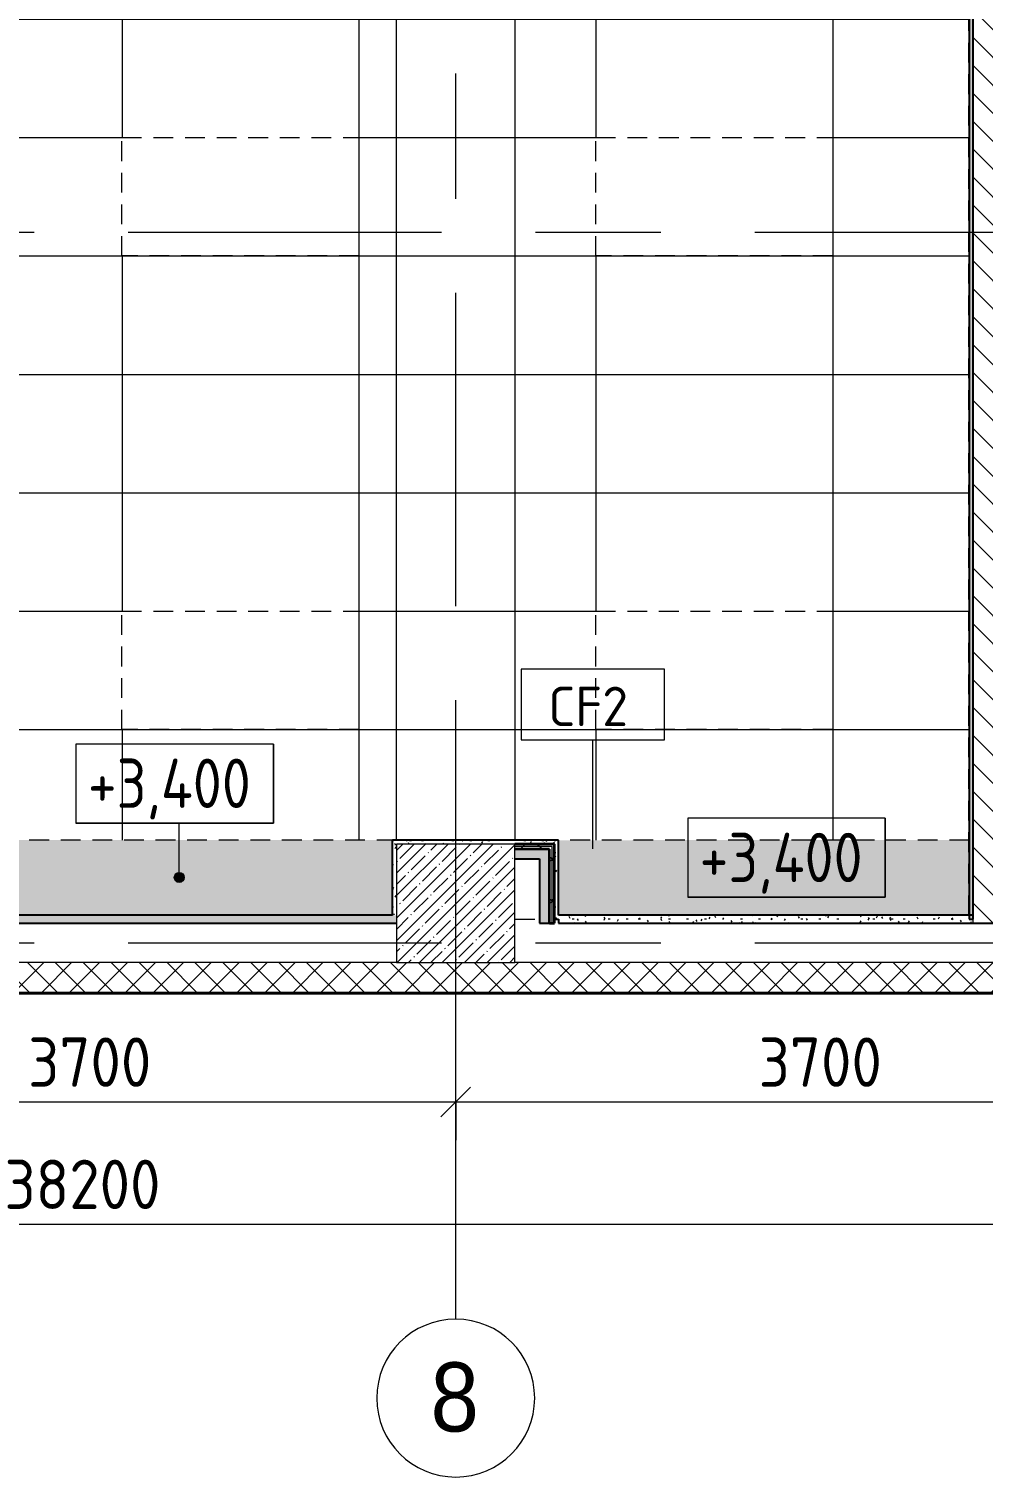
# Model space of a CAD drawing. Header units: millimetres. Extents: x -2911 to 191903, y -8553 to 29000.
# Drawn here: x 20049 to 24880, y -2706 to 4630 of the extents above; entities that cross this region are included whole.
import ezdxf

# ---------------------------------------------------------------- set-up
doc = ezdxf.new("R2010")
doc.units = ezdxf.units.MM
doc.linetypes.add('200_ШТРИХ__ш1_п0_6_', pattern=[160, 100, -60])
doc.linetypes.add('Осевая', pattern=[3175, 635, -476.25, 1587.5, -476.25])
for name, color, linetype, lineweight in [('A-ANNO-DIMS', 7, 'Continuous', 9), ('A-ANNO-DIMS-100', 7, 'Continuous', 9), ('A-CLNG-IDEN', 7, 'Continuous', 9), ('A-DETL-MBND', 7, '200_ШТРИХ__ш1_п0_6_', 9), ('A-DETL-MBND-1', 7, 'Continuous', 9), ('A-FLOR', 7, 'Continuous', 9), ('A-WALL', 7, 'Continuous', 9), ('G-ANNO-DIMS', 7, 'Continuous', 9), ('I-WALL', 7, 'Continuous', 9), ('S-COLS', 7, 'Continuous', 9), ('Оси', 7, 'Continuous', 9), ('Оси-1', 7, 'Continuous', 20), ('Оси-2', 7, 'Осевая', 9)]:
    doc.layers.add(name, color=color, linetype=linetype, lineweight=lineweight)
for name, color, linetype, lineweight, true_color in [('A-WALL-1', 7, 'Continuous', 25, 0x3c3c3c), ('A-WALL-2', 7, 'Continuous', 35, 0x3c3c3c), ('A-WALL-3', 7, 'Continuous', 13, 0x3c3c3c), ('A-WALL-FNSH-1', 7, 'Continuous', 9, 0x3c3c3c), ('A-WALL-FNSH-2', 7, 'Continuous', 13, 0x3c3c3c)]:
    doc.layers.add(name, color=color, linetype=linetype, lineweight=lineweight, true_color=true_color)
doc.styles.add('Arial', font='arial.ttf', dxfattribs={"width": 0.9, "height": 350})
doc.styles.add('GOST Common', font='GOST_Common.ttf', dxfattribs={"width": 0.9, "height": 250})
doc.styles.add('GOST Common_1', font='GOST_Common.ttf', dxfattribs={"height": 200})
doc.styles.add('ISOCPEUR', font='isocpeur.ttf', dxfattribs={"width": 0.9, "height": 250})
doc.dimstyles.new('ISO-2_5_0_9К_БОЛЬШОЙ', dxfattribs={"dimscale": 304.8, "dimtxt": 248.995294, "dimasz": 0.492126, "dimexe": 0.393701, "dimexo": 0.984252, "dimgap": 0, "dimtad": 1, "dimdec": 0, "dimrnd": 10, "dimzin": 0, "dimdsep": 46, "dimtxsty": 'ISOCPEUR', "dimblk1": 'OBLIQUE', "dimblk2": 'OBLIQUE', "dimsah": 1, "dimcen": 0.09, "dimdle": 0.393701, "dimazin": 0, "dimtfac": 1, "dimtdec": 4, "dimtix": 1, "dimtmove": 0, "dimatfit": 3, "dimfxl": 1, "dimtvp": 1, "dimtolj": 1, "dimtzin": 0, "dimarcsym": 2})
doc.dimstyles.new('ISO-2_5_0_9К_БОЛЬШОЙ_1', dxfattribs={"dimscale": 304.8, "dimtxt": 248.995294, "dimasz": 0.492126, "dimexe": 0.393701, "dimexo": 0.984252, "dimgap": 0, "dimtad": 1, "dimdec": 0, "dimrnd": 10, "dimzin": 0, "dimdsep": 46, "dimtxsty": 'ISOCPEUR', "dimblk1": 'OBLIQUE', "dimblk2": 'OBLIQUE', "dimsah": 1, "dimcen": 0.09, "dimdle": 0.393701, "dimazin": 0, "dimtfac": 1, "dimtdec": 4, "dimtix": 1, "dimtmove": 2, "dimatfit": 3, "dimfxl": 1, "dimtvp": 1, "dimtolj": 1, "dimtzin": 0, "dimarcsym": 2})
pattern_1 = [(0, (0, 0), (121.92, 30.48), [10.058, -81.382, 10.058, -81.382, -487.68]), (0, (0, 0), (121.92, 30.48), [-182.88, 10.058, -172.822, 10.058, -81.382, -213.36]), (0, (0, 0), (121.92, 30.48), [-457.2, 10.058, -50.902, 10.058, -142.342]), (120, (45.72, 15.24), (-87.356454, 90.345817), [10.058, -81.382, 10.058, -81.382, -487.68]), (120, (45.72, 15.24), (-87.356454, 90.345817), [-182.88, 10.058, -172.822, 10.058, -81.382, -213.36]), (120, (45.72, 15.24), (-87.356454, 90.345817), [-457.2, 10.058, -50.902, 10.058, -142.342]), (240, (60.96, 76.2), (-34.563546, -120.825817), [10.058, -81.382, 10.058, -81.382, -487.68]), (240, (60.96, 76.2), (-34.563546, -120.825817), [-182.88, 10.058, -172.822, 10.058, -81.382, -213.36]), (240, (60.96, 76.2), (-34.563546, -120.825817), [-457.2, 10.058, -50.902, 10.058, -142.342])]
pattern_2 = [(180, (9721, 1679.5), (-7e-14, -600), []), (270, (9721, 1679.5), (1200, 7e-14), [])]
pattern_3 = [(45, (0, 0), (-106.066, 106.066), []), (135, (0, 0), (-106.066, -106.066), [])]

# ---------------------------------------------------------------- blocks, each defined once
blk = doc.blocks.new('BSC_Колонна _Прямоугольная - 600х600-V24-План потолков с обозначением видов отделки и геометрии 2 этажа в осях 1-12')
at = {"layer": 'S-COLS'}
h = blk.add_hatch(dxfattribs=at)
h.set_pattern_fill('FP_29', color=256, style=0, pattern_type=2)
h.set_pattern_definition([(45, (-22210, -200), (-57.02463, 57.02463), []), (45, (-22152.975, -200), (-57.02463, 57.02463), [100.806, -20.161, 3.353, -16.808])])
h.paths.add_polyline_path([(-300, -300), (300, -300), (300, 300), (-300, 300), (-300, -276.9)])
for p, q in [((300, 300), (-300, 300)), ((-300, 300), (-300, -300)), ((300, -300), (300, 300)), ((-300, -300), (300, -300))]:
    blk.add_line(p, q, dxfattribs=at)
blk = doc.blocks.new('Ось сетки - D8-29747960-План потолков с обозначением видов отделки и геометрии 2 этажа в осях 1-12')
at = {"layer": 'Оси-1'}
for start, end in [(360, 180), (180, 360)]:
    blk.add_arc((0, 0), 4, start, end, dxfattribs=at)
blk = doc.blocks.new('DIMBLOCK7-План потолков с обозначением видов отделки и геометрии 2 этажа в осях 1-12')
at = {"layer": 'A-ANNO-DIMS-100'}
for p, q in [((18510, -999.9), (18510, -686)), ((22210, -999.9), (22210, -686)), ((18510, -806), (22210, -806)), ((18510, -806), (18510, -999.9)), ((22210, -806), (22210, -999.9))]:
    blk.add_line(p, q, dxfattribs=at)
at = {"layer": 'A-ANNO-DIMS-100', "lineweight": 20}
for p, q in [((18510, -806), (18585, -731)), ((22210, -806), (22285, -731)), ((18510, -806), (18435, -881)), ((22210, -806), (22135, -881))]:
    blk.add_line(p, q, dxfattribs=at)
at = {"layer": 'A-ANNO-DIMS-100', "color": 0, "insert": (20044, -479.4), "char_height": 250, "width": 758.478, "attachment_point": 1, "line_spacing_factor": 1.149209, "style": 'ISOCPEUR'}
blk.add_mtext('3700', dxfattribs=at)
blk = doc.blocks.new('_Oblique')
at = {"color": 0, "linetype": 'ByBlock', "lineweight": -2}
blk.add_line((-0.5, -0.5), (0.5, 0.5), dxfattribs=at)
blk = doc.blocks.new('DIMBLOCK8-План потолков с обозначением видов отделки и геометрии 2 этажа в осях 1-12')
at = {"layer": 'A-ANNO-DIMS-100'}
for p, q in [((22210, -999.9), (22210, -686)), ((25910, -999.9), (25910, -686)), ((22210, -806), (25910, -806)), ((22210, -806), (22210, -999.9)), ((25910, -806), (25910, -999.9))]:
    blk.add_line(p, q, dxfattribs=at)
at = {"layer": 'A-ANNO-DIMS-100', "lineweight": 20}
for p, q in [((22210, -806), (22285, -731)), ((25910, -806), (25985, -731)), ((22210, -806), (22135, -881)), ((25910, -806), (25835, -881))]:
    blk.add_line(p, q, dxfattribs=at)
at = {"layer": 'A-ANNO-DIMS-100', "color": 0, "insert": (23744, -479.4), "char_height": 250, "width": 758.478, "attachment_point": 1, "line_spacing_factor": 1.149209, "style": 'ISOCPEUR'}
blk.add_mtext('3700', dxfattribs=at)
blk = doc.blocks.new('DIMBLOCK23-План потолков с обозначением видов отделки и геометрии 2 этажа в осях 1-12')
at = {"layer": 'A-ANNO-DIMS-100'}
for p, q in [((110, -1619.1), (110, -1305.2)), ((38310, -1619.1), (38310, -1305.2)), ((-10, -1425.2), (38430, -1425.2)), ((110, -1425.2), (110, -1619.1)), ((38310, -1425.2), (38310, -1619.1))]:
    blk.add_line(p, q, dxfattribs=at)
at = {"layer": 'A-ANNO-DIMS-100', "lineweight": 20}
for p, q in [((110, -1425.2), (185, -1350.2)), ((38310, -1425.2), (38385, -1350.2)), ((110, -1425.2), (35, -1500.2)), ((38310, -1425.2), (38235, -1500.2))]:
    blk.add_line(p, q, dxfattribs=at)
at = {"layer": 'A-ANNO-DIMS-100', "color": 0, "insert": (19924.3, -1098.5), "char_height": 250, "width": 948.097, "attachment_point": 1, "line_spacing_factor": 1.149209, "style": 'ISOCPEUR'}
blk.add_mtext('38200', dxfattribs=at)
blk = doc.blocks.new('М_потолков - Марка_ Имя типа-25382930-План потолков с обозначением видов отделки и геометрии 2 этажа в осях 1-12')
at = {"layer": 'A-CLNG-IDEN'}
for p, q in [((3.625, 1.984375), (-3.625, 1.984375)), ((-3.625, 1.984375), (-3.625, -1.59375)), ((3.625, -1.59375), (3.625, 1.984375)), ((-3.625, -1.59375), (3.625, -1.59375))]:
    blk.add_line(p, q, dxfattribs=at)
blk = doc.blocks.new('Высотные отметки - 10х4_h_-17668695-План потолков с обозначением видов отделки и геометрии 2 этажа в осях 1-12')
at = {"layer": 'G-ANNO-DIMS'}
for p, q in [((-5, 4), (-5, 0)), ((5, 4), (-5, 4)), ((5, 4), (-5, 4)), ((-5, 4), (-5, 0)), ((5, 4), (5, 0)), ((5, 0), (5, 4)), ((5, 0), (-5, 0)), ((-5, 0), (5, 0))]:
    blk.add_line(p, q, dxfattribs=at)

msp = doc.modelspace()

# ---------------------------------------------------------------- hatches: boundary and pattern name
at = {"layer": 'A-DETL-MBND'}
h = msp.add_hatch(dxfattribs=at)
h.set_pattern_fill('FP_46', color=256, style=0, pattern_type=2)
h.set_pattern_definition(pattern_2)
h.paths.add_polyline_path([(24809, 521), (24810, 521.2), (24810, 7680), (22530, 7680), (22530, 7050), (22510, 7050), (22510, 521), (23983.7, 521)])
h.paths.add_polyline_path([(21558.2, 521), (21910, 521), (21910, 7050), (20860, 7050), (20859, 7660), (17280, 7659), (17280, 7050), (17260, 7050), (17260, 521), (19132.6, 521)])
h.paths.add_polyline_path([(15494.3, 521), (16660, 521), (16660, 1080.6), (15719.2, 1080.6), (15719.2, 1680.6), (16660, 1680.6), (16660, 3480.6), (15719.2, 3480.6), (15719.2, 4080.6), (16660, 4080.6), (16660, 5880.6), (15719.2, 5880.6), (15719.2, 6480.6), (16660, 6480.6), (16660, 7050), (16060, 7050), (16060, 7680), (13724, 7679), (13589.7, 7642.9), (13589.7, 7680), (13060.1, 7680), (13060.2, 7642.6), (12924.9, 7678.8), (12929.5, 7680), (12780, 7680), (12780, 7280), (12760, 7280), (12760, 521), (14281.5, 521)])
h.paths.add_polyline_path([(22919.2, 1080.6), (22919.2, 1680.6), (24119.2, 1680.6), (24119.2, 1080.6), (23983.7, 1080.6)])
h.paths.add_polyline_path([(20519.2, 1080.6), (20519.2, 1680.6), (21719.2, 1680.6), (21719.2, 1080.6), (21558.2, 1080.6)])
h.paths.add_polyline_path([(19132.6, 1080.6), (18119.2, 1080.6), (18119.2, 1680.6), (19319.2, 1680.6), (19319.2, 1080.6)])
h.paths.add_polyline_path([(14519.2, 1080.6), (13319.2, 1080.6), (13319.2, 1680.6), (14519.2, 1680.6)])
h.paths.add_polyline_path([(24119.2, 3480.6), (22919.2, 3480.6), (22919.2, 4080.6), (24119.2, 4080.6), (24119.2, 3845.2)])
h.paths.add_polyline_path([(20519.2, 3480.6), (20519.2, 4080.6), (21719.2, 4080.6), (21719.2, 3480.6), (21558.2, 3480.6)])
h.paths.add_polyline_path([(18119.2, 3480.6), (18119.2, 4080.6), (19319.2, 4080.6), (19319.2, 3480.6), (19132.6, 3480.6)])
h.paths.add_polyline_path([(14519.2, 3480.6), (13319.2, 3480.6), (13319.2, 4080.6), (14519.2, 4080.6), (14519.2, 3845.2)])
h.paths.add_polyline_path([(23983.7, 5880.6), (22919.2, 5880.6), (22919.2, 6480.6), (24119.2, 6480.6), (24119.2, 5880.6)])
h.paths.add_polyline_path([(21719.2, 5880.6), (20519.2, 5880.6), (20519.2, 6480.6), (21719.2, 6480.6)])
h.paths.add_polyline_path([(19319.2, 5880.6), (18119.2, 5880.6), (18119.2, 6480.6), (19319.2, 6480.6)])
h.paths.add_polyline_path([(14519.2, 5880.6), (13319.2, 5880.6), (13319.2, 6480.6), (14519.2, 6480.6)])
h.paths.add_polyline_path([(13325.1, 7279), (13288.8, 7414.2), (13361.3, 7414.3), (13330.8, 7300.1)])
h = msp.add_hatch(dxfattribs=at)
h.set_pattern_fill('FP_46', color=256, style=0, pattern_type=2)
h.set_pattern_definition(pattern_2)
h.paths.add_polyline_path([(21910, 521), (22510, 521), (22509.3, 7050), (21910, 7050), (21910, 816.6)])
h.paths.add_polyline_path([(17260, 521), (17260, 7050), (16660, 7050), (16660, 6480.6), (16919.2, 6480.6), (16919.2, 5880.6), (16660, 5880.6), (16660, 4080.6), (16919.2, 4080.6), (16919.2, 3480.6), (16660, 3480.6), (16660, 1680.6), (16919.2, 1680.6), (16919.2, 1080.6), (16660, 1080.6), (16660, 521), (16707.1, 521)])
h.paths.add_polyline_path([(12630, 521), (12760, 521), (12760, 7280), (12630, 7280), (12630, 903.6)])
at = {"layer": 'A-DETL-MBND-1'}
h = msp.add_hatch(color=256, dxfattribs=at)
h.paths.add_polyline_path([(22730, 141), (24809, 141), (24809, 521), (22730, 520), (22730, 500)])
h.paths.add_polyline_path([(19132.6, 141), (21889, 141), (21889, 521), (17281, 521), (17281, 141)])
h.paths.add_polyline_path([(16090, 141), (16089, 521), (12781, 521), (12781, 141), (15494.3, 141)])
at = {"layer": 'A-WALL'}
h = msp.add_hatch(dxfattribs=at)
h.set_pattern_fill('FP_9', color=256, style=0, pattern_type=2)
h.set_pattern_definition([(45, (0, 0), (-70.71068, 70.71068), []), (135, (0, 0), (-70.71068, -70.71068), [])])
h.paths.add_polyline_path([(38270, -250), (38270, -100), (-260, -100), (-260, -250), (33686, -250)])
at = {"layer": 'G-ANNO-DIMS'}
h = msp.add_hatch(color=256, dxfattribs=at)
edge = h.paths.add_edge_path()
edge.add_arc((20809.5, 331.2), 25, 0, 360)
at = {"layer": 'I-WALL'}
h = msp.add_hatch(dxfattribs=at)
h.set_pattern_fill('FP_40', color=256, style=0, pattern_type=2)
h.set_pattern_definition(pattern_1)
h.paths.add_polyline_path([(24830, 120), (24830, 7700), (24810, 7700), (24810, 120)])
h = msp.add_hatch(dxfattribs=at)
h.set_pattern_fill('FP_8', color=256, style=0, pattern_type=2)
h.set_pattern_definition([(135, (0, 0), (-70.71068, -70.71068), [])])
h.paths.add_polyline_path([(24830, 100), (25030, 100), (25030, 1088.8), (25014.6, 1088.7), (25030, 1146.3), (25030, 7700), (24830, 7700), (24830, 140)])
h = msp.add_hatch(dxfattribs=at)
h.set_pattern_fill('FP_40', color=256, style=0, pattern_type=2)
h.set_pattern_definition(pattern_1)
h.paths.add_polyline_path([(22164.6, 500), (22710, 500), (22710, 520), (21890, 520), (21890, 500), (21910, 500)])
h = msp.add_hatch(dxfattribs=at)
h.set_pattern_fill('FP_40', color=256, style=0, pattern_type=2)
h.set_pattern_definition(pattern_1)
h.paths.add_polyline_path([(22730, 120), (22730, 520), (22710, 520), (22710, 120)])
h = msp.add_hatch(dxfattribs=at)
h.set_pattern_fill('FP_40', color=256, style=0, pattern_type=2)
h.set_pattern_definition(pattern_1)
h.paths.add_polyline_path([(21910, 140), (21910, 500), (21890, 500), (21890, 140)])
h = msp.add_hatch(dxfattribs=at)
h.set_pattern_fill('FP_42', color=256, style=0, pattern_type=2)
h.set_pattern_definition(pattern_3)
h.paths.add_polyline_path([(22685, 487.5), (22697.5, 487.5), (22697.5, 500), (22510, 500), (22510, 487.5), (22635, 487.5)])
h = msp.add_hatch(dxfattribs=at)
h.set_pattern_fill('FP_42', color=256, style=0, pattern_type=2)
h.set_pattern_definition(pattern_3)
h.paths.add_polyline_path([(22685, 475), (22685, 487.5), (22510, 487.5), (22510, 475), (22635, 475)])
for points in [[(22510, 425), (22635, 425), (22635, 475), (22510, 475)], [(22685, 100), (22685, 475), (22635, 475), (22635, 100)]]:
    msp.add_hatch(color=256, dxfattribs=at).paths.add_polyline_path(points)
h = msp.add_hatch(dxfattribs=at)
h.set_pattern_fill('FP_42', color=256, style=0, pattern_type=2)
h.set_pattern_definition(pattern_3)
h.paths.add_polyline_path([(22697.5, 100), (22697.5, 487.5), (22685, 487.5), (22685, 100)])
h = msp.add_hatch(dxfattribs=at)
h.set_pattern_fill('FP_42', color=256, style=0, pattern_type=2)
h.set_pattern_definition(pattern_3)
h.paths.add_polyline_path([(22710, 100), (22710, 500), (22697.5, 500), (22697.5, 100)])
h = msp.add_hatch(dxfattribs=at)
h.set_pattern_fill('FP_40', color=256, style=0, pattern_type=2)
h.set_pattern_definition(pattern_1)
h.paths.add_polyline_path([(19132.6, 100), (21910, 100), (21910, 140), (17280, 140), (17280, 100)])
h = msp.add_hatch(dxfattribs=at)
h.set_pattern_fill('FP_40', color=256, style=0, pattern_type=2)
h.set_pattern_definition(pattern_1)
h.paths.add_polyline_path([(24830, 100), (24830, 140), (22730, 140), (22730, 100), (23983.7, 100)])

# ---------------------------------------------------------------- linework, layer by layer
at = {"layer": 'A-CLNG-IDEN'}
msp.add_line((22904.1, 476.2), (22904.1, 1028.9), dxfattribs=at)
at = {"layer": 'A-DETL-MBND'}
for p, q in [((24809, 140), (24809, 7679)), ((20519.2, 3480.6), (20519.2, 4080.6)), ((20519.2, 4080.6), (21719.2, 4080.6)), ((21719.2, 4080.6), (21719.2, 3480.6)), ((22919.2, 3480.6), (22919.2, 4080.6)), ((22919.2, 4080.6), (24119.2, 4080.6)), ((24119.2, 4080.6), (24119.2, 3480.6)), ((21719.2, 3480.6), (20519.2, 3480.6)), ((24119.2, 3480.6), (22919.2, 3480.6)), ((20519.2, 1080.6), (20519.2, 1680.6)), ((20519.2, 1680.6), (21719.2, 1680.6)), ((21719.2, 1680.6), (21719.2, 1080.6)), ((22919.2, 1080.6), (22919.2, 1680.6)), ((22919.2, 1680.6), (24119.2, 1680.6)), ((24119.2, 1680.6), (24119.2, 1080.6)), ((21719.2, 1080.6), (20519.2, 1080.6)), ((24119.2, 1080.6), (22919.2, 1080.6)), ((21910, 521), (12631, 521)), ((21889, 141), (21889, 521)), ((24810, 521), (21890, 521)), ((21890, 521), (21890, 520)), ((21910, 521), (22730, 521)), ((24809, 521), (24810, 521)), ((24809, 140), (24809, 521)), ((17281, 141), (21889, 141)), ((22510, 120), (22635, 120)), ((22730, 141), (24809, 141)), ((22731, 141), (22731, 140))]:
    msp.add_line(p, q, dxfattribs=at)
at = {"layer": 'A-FLOR'}
for p, q in [((21910, 520), (21910, 7050)), ((22510, 7050), (22510, 520))]:
    msp.add_line(p, q, dxfattribs=at)
at = {"layer": 'A-WALL'}
for p, q in [((22697.5, 487.5), (22510, 487.5)), ((22697.5, 100), (22697.5, 487.5)), ((24830, 100), (24830, 120)), ((-260, -250), (38270, -250))]:
    msp.add_line(p, q, dxfattribs=at)
at = {"layer": 'A-WALL-1'}
for p, q in [((24810, 7680), (24810, 120)), ((24830, 120), (24830, 7700)), ((22730, 520), (21890, 520)), ((21890, 140), (21890, 520)), ((22730, 140), (22730, 520)), ((22510, 425), (22635, 425)), ((22635, 425), (22635, 100)), ((21890, 140), (17280, 140)), ((17280, 100), (21910, 100)), ((22635, 100), (22685, 100)), ((22710, 120), (22730, 120)), ((24830, 140), (22730, 140)), ((22730, 120), (22730, 100)), ((22730, 100), (25560, 100)), ((24810, 120), (24830, 120))]:
    msp.add_line(p, q, dxfattribs=at)
at = {"layer": 'A-WALL-2'}
for p, q in [((22710, 500), (22510, 500)), ((22685, 475), (22510, 475)), ((22685, 100), (22685, 475)), ((22710, 100), (22710, 500)), ((22685, 100), (22710, 100))]:
    msp.add_line(p, q, dxfattribs=at)
at = {"layer": 'A-WALL-3'}
for p, q in [((21910, -100), (3510, -100)), ((25560, -100), (22510, -100))]:
    msp.add_line(p, q, dxfattribs=at)
at = {"layer": 'A-WALL-FNSH-1'}
msp.add_line((-268, -258), (38270, -258), dxfattribs=at)
at = {"layer": 'A-WALL-FNSH-2'}
for p, q in [((21890, 520.5), (21889, 520.5)), ((21889, 520.5), (21889, 141)), ((21890, 520), (21889, 520)), ((21890, 520), (21890, 520.5)), ((22731, 520), (22730, 520)), ((22731, 140), (22731, 520)), ((21889, 160.5), (21890, 160.5)), ((21889, 141), (21890, 141)), ((-263, -253), (38270, -253))]:
    msp.add_line(p, q, dxfattribs=at)
at = {"layer": 'G-ANNO-DIMS'}
for p, q in [((20809.5, 606.5), (20786.5, 606.5)), ((20809.5, 331.2), (20809.5, 606.5))]:
    msp.add_line(p, q, dxfattribs=at)
msp.add_circle((20809.5, 331.2), 25, dxfattribs=at)
at = {"layer": 'Оси'}
msp.add_line((22210, -1906.3), (22210, 593.7), dxfattribs=at)
at = {"layer": 'Оси-2'}
for p, q in [((22210, 593.7), (22210, 24898.1)), ((389, 3600), (35990, 3600)), ((389, 0), (35990, 0))]:
    msp.add_line(p, q, dxfattribs=at)

# ---------------------------------------------------------------- block references
at = {"layer": 'A-CLNG-IDEN', "xscale": 99.99999999999993, "yscale": 99.99999999999993, "zscale": 99.99999999999993}
msp.add_blockref('М_потолков - Марка_ Имя типа-25382930-План потолков с обозначением видов отделки и геометрии 2 этажа в осях 1-12', (22904.1, 1188.3), dxfattribs=at)
at = {"layer": 'G-ANNO-DIMS', "xscale": 99.99999999999993, "yscale": 99.99999999999993, "zscale": 99.99999999999993}
for p in [(20786.5, 606.5), (23884.8, 230.8)]:
    msp.add_blockref('Высотные отметки - 10х4_h_-17668695-План потолков с обозначением видов отделки и геометрии 2 этажа в осях 1-12', p, dxfattribs=at)
at = {"layer": 'S-COLS'}
msp.add_blockref('BSC_Колонна _Прямоугольная - 600х600-V24-План потолков с обозначением видов отделки и геометрии 2 этажа в осях 1-12', (22210, 200), dxfattribs=at)
at = {"layer": 'Оси-1', "xscale": 99.99999999999993, "yscale": 99.99999999999993, "zscale": 99.99999999999993}
msp.add_blockref('Ось сетки - D8-29747960-План потолков с обозначением видов отделки и геометрии 2 этажа в осях 1-12', (22210, -2306.3), dxfattribs=at)

# ---------------------------------------------------------------- texts
at = {"layer": 'A-CLNG-IDEN', "insert": (22678.3, 1298), "char_height": 200, "width": 529.114, "attachment_point": 1, "style": 'GOST Common_1'}
msp.add_mtext('CF2', dxfattribs=at)
at = {"layer": 'G-ANNO-DIMS', "char_height": 250, "width": 1055.976, "attachment_point": 1, "line_spacing_factor": 1.022761, "style": 'GOST Common'}
for insert in [(20346.5, 933.2), (23444.8, 557.5)]:
    msp.add_mtext('+3,400', dxfattribs=dict(at, insert=insert))
at = {"layer": 'Оси', "insert": (22082.5, -2125.6), "char_height": 350, "width": 303.038, "attachment_point": 1, "style": 'Arial'}
msp.add_mtext('\\fArial|b0|i0|c204|p34|;\\W.9;8', dxfattribs=at)

# ---------------------------------------------------------------- dimensions: what is measured, and where the dimension line sits
at = {"layer": 'A-ANNO-DIMS'}
for base, p1, p2, picture, middle in [((22210, -806), (18510, -699.9), (22210, -699.9), 'DIMBLOCK7-План потолков с обозначением видов отделки и геометрии 2 этажа в осях 1-12', (20360, -681)), ((25910, -806), (22210, -699.9), (25910, -699.9), 'DIMBLOCK8-План потолков с обозначением видов отделки и геометрии 2 этажа в осях 1-12', (24060, -681))]:
    dim = msp.add_linear_dim(base=base, p1=p1, p2=p2, dimstyle='ISO-2_5_0_9К_БОЛЬШОЙ', override={"dimpost": '<>', "dimfxl": 3700}, dxfattribs=at)
    dim.commit()
    dim.dimension.update_dxf_attribs({"geometry": picture, "text_midpoint": middle})
dim = msp.add_linear_dim(base=(38310, -1425.2), p1=(110, -1319.1), p2=(38310, -1319.1), dimstyle='ISO-2_5_0_9К_БОЛЬШОЙ_1', override={"dimpost": '<>', "dimfxl": 38199.999966}, dxfattribs=at)
dim.commit()
dim.dimension.update_dxf_attribs({"geometry": 'DIMBLOCK23-План потолков с обозначением видов отделки и геометрии 2 этажа в осях 1-12', "text_midpoint": (20398.4, -1265.2), "dimtype": 160})

doc.saveas('drawing.dxf')
